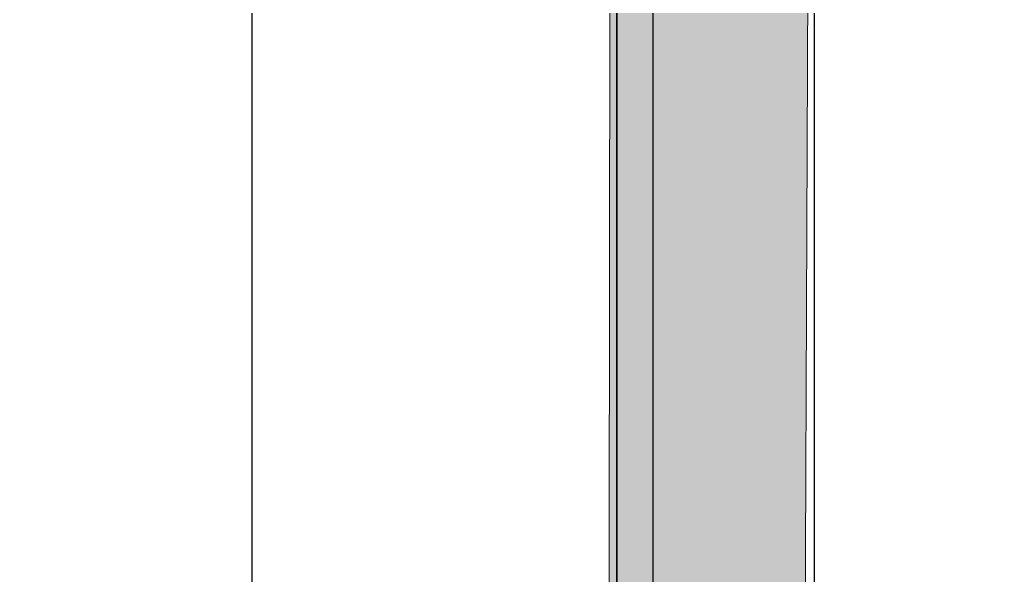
# Model space of a CAD drawing. Header units: inches. Extents: x -17.6 to 82.3, y -15.1 to 23.2.
# Drawn here: x -1.223 to 0.21, y 12.202 to 13.004 of the extents above; entities that cross this region are included whole.
import ezdxf

# ---------------------------------------------------------------- set-up
doc = ezdxf.new("R2010")
doc.units = ezdxf.units.IN
doc.header["$MEASUREMENT"] = 0
doc.layers.add('G-ANNO-TTLB', color=7, linetype='Continuous', lineweight=0)
doc.layers.add('TYVEK', color=7, linetype='Continuous', lineweight=0)

msp = doc.modelspace()

# ---------------------------------------------------------------- hatches: boundary and pattern name
at = {"layer": 'G-ANNO-TTLB', "true_color": 0xff00ff, "transparency": 33554687}
h = msp.add_hatch(color=6, dxfattribs=at)
edge = h.paths.add_edge_path()
edge.add_spline(control_points=[(24.6253, -11.0625), (24.6253, -11.0625), (-16.0625, -11.0625), (-16.0625, -11.0625), (-16.0625, -11.0625), (-16.0625, 23.0625), (-16.0625, 23.0625), (-16.0625, 23.0625), (24.6253, 23.0625), (24.6253, 23.0625), (24.6253, 23.0625), (24.6253, -11.0625), (24.6253, -11.0625)], knot_values=[0, 0, 0, 0, 1, 1, 1, 2, 2, 2, 3, 3, 3, 4, 4, 4, 4], degree=3, periodic=0)
edge = h.paths.add_edge_path()
edge.add_spline(control_points=[(-15.9375, 22.9375), (-15.9375, 22.9375), (-15.9375, -10.9375), (-15.9375, -10.9375), (-15.9375, -10.9375), (24.5003, -10.9375), (24.5003, -10.9375), (24.5003, -10.9375), (24.5003, 22.9375), (24.5003, 22.9375), (24.5003, 22.9375), (-15.9375, 22.9375), (-15.9375, 22.9375)], knot_values=[0, 0, 0, 0, 1, 1, 1, 2, 2, 2, 3, 3, 3, 4, 4, 4, 4], degree=3, periodic=0)
edge.add_line((-15.9375, 22.9375), (-15.9375, 22.9375))
at = {"layer": 'TYVEK', "true_color": 0x808080, "transparency": 33554559}
h = msp.add_hatch(color=8, dxfattribs=at)
h.dxf.hatch_style = 2
h.paths.add_polyline_path([(-0.0891, 11.9993), (-0.3725, 11.8382), (-0.3691, 14.6197), (-0.0791, 14.4617)])

# ---------------------------------------------------------------- linework, layer by layer
at = {"layer": 'G-ANNO-TTLB'}
for points in [[(24.6253, -11.0625), (24.6253, -11.0625), (-16.0625, -11.0625), (-16.0625, -11.0625), (-16.0625, -11.0625), (-16.0625, 23.0625), (-16.0625, 23.0625), (-16.0625, 23.0625), (24.6253, 23.0625), (24.6253, 23.0625), (24.6253, 23.0625), (24.6253, -11.0625), (24.6253, -11.0625)], [(-15.9375, 22.9375), (-15.9375, 22.9375), (-15.9375, -10.9375), (-15.9375, -10.9375), (-15.9375, -10.9375), (24.5003, -10.9375), (24.5003, -10.9375), (24.5003, -10.9375), (24.5003, 22.9375), (24.5003, 22.9375), (24.5003, 22.9375), (-15.9375, 22.9375), (-15.9375, 22.9375)]]:
    msp.add_open_spline(points, degree=3, knots=[0, 0, 0, 0, 1, 1, 1, 2, 2, 2, 3, 3, 3, 4, 4, 4, 4], dxfattribs=at)
at = {"layer": 'TYVEK', "color": 18, "lineweight": 25, "true_color": 0x000000}
for p, q in [((-0.8876, 16.4422), (-0.8876, 10.5778)), ((-0.3602, 11.4359), (-0.3602, 14.6265)), ((-0.0754, 11.6003), (-0.0754, 14.4627))]:
    msp.add_line(p, q, dxfattribs=at)
at = {"layer": 'TYVEK', "color": 2, "lineweight": 25, "true_color": 0xffff00}
msp.add_line((-0.3087, 14.5976), (-0.3087, 11.8603), dxfattribs=at)
at = {"layer": 'TYVEK'}
msp.add_lwpolyline([(-0.0891, 11.9993), (-0.3725, 11.8382), (-0.3691, 14.6197), (-0.0791, 14.4617)], close=True, dxfattribs=at)
at = {"layer": 'TYVEK', "color": 18, "lineweight": 25, "true_color": 0x000000}
msp.add_lwpolyline([(-0.3608, 11.8305), (-0.3608, 14.6278), (2.3222, 13.0775), (2.3227, 9.8865)], dxfattribs=at)

doc.saveas('drawing.dxf')
